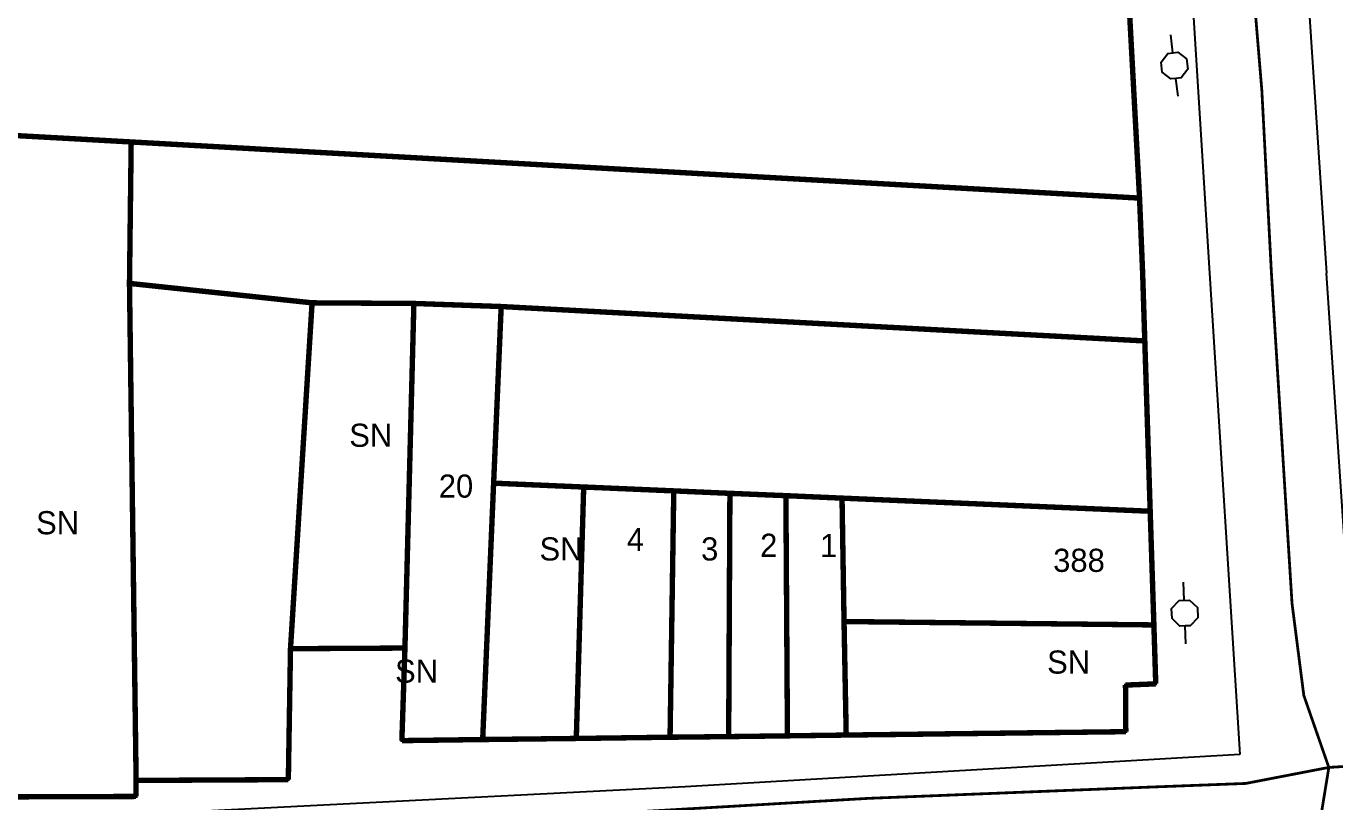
# Model space of a CAD drawing. Header units: millimetres. Extents: x 203684 to 206468, y 4869193 to 4871613.
# Drawn here: x 203980.4 to 204065.2, y 4870962.4 to 4871012.7 of the extents above; entities that cross this region are included whole.
import ezdxf
from ezdxf.enums import TextEntityAlignment as Align

# ---------------------------------------------------------------- set-up
doc = ezdxf.new("R2010")
doc.units = ezdxf.units.MM
for name, color, linetype in [('CD_MALHA_LOTES', 7, 'Continuous'), ('LT-POSTES', 7, 'Continuous'), ('RU-QUADRA', 210, 'Continuous'), ('SV-EIXO-RUA-N-PAV', 6, 'Continuous'), ('SV-EIXO-RUA-PAV', 20, 'Continuous'), ('SV-RUA-NAO-PAV', 7, 'Continuous'), ('SV-RUA-PAVIM', 7, 'Continuous'), ('Th_NmrPort', 1, 'Continuous')]:
    doc.layers.add(name, color=color, linetype=linetype)

# ---------------------------------------------------------------- blocks, each defined once
blk = doc.blocks.new('COD092', base_point=(204504.092239, 4871060.025635))
at = {"layer": 'LT-POSTES'}
blk.add_line((204504.922233, 4871060.022296), (204506.0889, 4871060.022296), dxfattribs=at)
blk.add_lwpolyline([(204502.0889, 4871060.022296), (204503.255567, 4871060.022296), (204503.255567, 4871060.35563), (204503.755567, 4871060.85563), (204504.422233, 4871060.85563), (204504.922233, 4871060.35563), (204504.922233, 4871059.688963), (204504.422233, 4871059.188963), (204503.755567, 4871059.188963), (204503.255567, 4871059.688963), (204503.255567, 4871060.022296)], dxfattribs=at)

msp = doc.modelspace()

# ---------------------------------------------------------------- linework, layer by layer
at = {"layer": 'CD_MALHA_LOTES', "const_width": 0.35}
for points in [[(204051.88, 4871014.13), (204052.56, 4871001.53)], [(203974.71, 4871005.86), (203987.18, 4871005.17)], [(203987.07, 4870996), (203987.18, 4871005.17)], [(203987.18, 4871005.17), (204052.56, 4871001.53)], [(204052.56, 4871001.53), (204052.76, 4870996.67)], [(204052.76, 4870996.67), (204052.9, 4870992.27)], [(203998.91, 4870994.74), (203987.07, 4870996)], [(203987.5, 4870963.78), (203987.07, 4870996)], [(203997.51, 4870972.32), (203998.91, 4870994.74)], [(203998.91, 4870994.74), (204005.51, 4870994.7)], [(204004.93, 4870972.36), (204005.51, 4870994.7)], [(204005.51, 4870994.7), (204011.17, 4870994.5)], [(204010.68, 4870983.05), (204011.17, 4870994.5)], [(204011.17, 4870994.5), (204052.9, 4870992.27)], [(204052.9, 4870992.27), (204053.25, 4870981.23)], [(204009.97, 4870966.43), (204010.68, 4870983.05)], [(204016.52, 4870982.8), (204010.68, 4870983.05)], [(204016.04, 4870966.5), (204016.52, 4870982.8)], [(204016.52, 4870982.8), (204022.36, 4870982.55)], [(204022.12, 4870966.58), (204022.36, 4870982.55)], [(204022.36, 4870982.55), (204026, 4870982.39)], [(204025.92, 4870966.62), (204026, 4870982.39)], [(204026, 4870982.39), (204029.63, 4870982.24)], [(204029.63, 4870982.24), (204033.27, 4870982.08)], [(204029.73, 4870966.67), (204029.63, 4870982.24)], [(204033.27, 4870982.08), (204053.25, 4870981.23)], [(204033.4, 4870974.08), (204033.27, 4870982.08)], [(204053.25, 4870981.23), (204053.49, 4870973.86)], [(204033.54, 4870966.72), (204033.4, 4870974.08)], [(204033.4, 4870974.08), (204053.49, 4870973.86)], [(204053.49, 4870973.86), (204053.61, 4870970.04)], [(204004.93, 4870972.36), (203997.51, 4870972.32)], [(204004.73, 4870966.36), (204004.93, 4870972.36)], [(203997.51, 4870972.32), (203997.37, 4870963.83)], [(204053.61, 4870970.04), (204051.65, 4870969.96)], [(204051.65, 4870969.96), (204051.67, 4870966.94)], [(204009.97, 4870966.43), (204004.73, 4870966.36)], [(204016.04, 4870966.5), (204009.97, 4870966.43)], [(204022.12, 4870966.58), (204016.04, 4870966.5)], [(204025.92, 4870966.62), (204022.12, 4870966.58)], [(204029.73, 4870966.67), (204025.92, 4870966.62)], [(204033.54, 4870966.72), (204029.73, 4870966.67)], [(204051.67, 4870966.94), (204033.54, 4870966.72)], [(203997.37, 4870963.83), (203987.5, 4870963.78)], [(203987.5, 4870963.78), (203987.5, 4870962.74)], [(203987.5, 4870962.74), (203974.92, 4870962.7)]]:
    msp.add_lwpolyline(points, dxfattribs=at)
at = {"layer": 'RU-QUADRA', "const_width": 0.18}
msp.add_lwpolyline([(203974.92, 4870962.7), (203987.5, 4870962.74), (203987.5, 4870963.78), (203997.37, 4870963.83), (203997.51, 4870972.32), (204004.93, 4870972.36), (204004.73, 4870966.36), (204009.97, 4870966.43), (204016.04, 4870966.5), (204022.12, 4870966.58), (204025.92, 4870966.62), (204029.73, 4870966.67), (204033.54, 4870966.72), (204051.67, 4870966.94), (204051.65, 4870969.96), (204053.61, 4870970.04), (204053.49, 4870973.86), (204053.25, 4870981.23), (204052.9, 4870992.27), (204052.76, 4870996.67), (204052.56, 4871001.53), (204051.88, 4871014.13)], dxfattribs=at)
at = {"layer": 'SV-EIXO-RUA-N-PAV', "linetype": 'Continuous', "const_width": 0.18}
msp.add_lwpolyline([(203903.739, 4870956.675), (203908.303, 4870956.433), (203937.271, 4870957.303), (203957.879, 4870957.979), (203976.893, 4870959.091), (203995.955, 4870960.299), (204015.065, 4870961.458), (204034.997, 4870962.618), (204053.141, 4870963.343), (204059.446, 4870963.584), (204064.834, 4870964.623), (204069.666, 4870964.913), (204076.527, 4870963.947), (204089.67, 4870961.821), (204128.277, 4870954.283), (204145.624, 4870950.901), (204163.889, 4870947.808), (204200.95, 4870942.01), (204214.334, 4870940.125), (204219.018, 4870939.795)], dxfattribs=at)
at = {"layer": 'SV-EIXO-RUA-PAV', "linetype": 'Continuous', "const_width": 0.18}
for points in [[(204047.486, 4871255.81), (204045.508, 4871213.677), (204048.246, 4871182.495), (204051.364, 4871127.889), (204053.798, 4871086.821), (204056.84, 4871052.293), (204060.491, 4871008.487), (204061.109, 4870996.685)], [(204074.998, 4870772.078), (204070.863, 4870826.036), (204068.415, 4870866.975), (204066.272, 4870908.374), (204064.129, 4870949.773), (204063.823, 4870958.42), (204064.834, 4870964.623), (204063.211, 4870969.286), (204062.446, 4870975.255), (204061.109, 4870996.685)]]:
    msp.add_lwpolyline(points, dxfattribs=at)
at = {"layer": 'SV-RUA-NAO-PAV'}
msp.add_polyline3d([(204059.058, 4870965.453, 6.9), (204023.094, 4870963.373, 6.927), (203989.431, 4870961.663, 7.035), (203957.809, 4870959.695, 6.719), (203908.682, 4870958.639, 6.512)], dxfattribs=at)
at = {"layer": 'SV-RUA-PAVIM'}
for points in [[(204053.78, 4871041.341, 7.249), (204055.513, 4871021.907, 7.276), (204057.097, 4870996.673, 7.161)], [(204061.899, 4871034.394, 6.85), (204062.949, 4871022.748, 7.036), (204064.691, 4870996.673, 7.297)], [(204057.097, 4870996.673, 7.161), (204059.058, 4870965.453, 7.161)], [(204067.184, 4870971.031, 7.197), (204065.959, 4870977.695, 7.297), (204064.691, 4870996.673, 7.297)]]:
    msp.add_polyline3d(points, dxfattribs=at)

# ---------------------------------------------------------------- block references
at = {"layer": 'LT-POSTES'}
for p, rotation in [((204054.818, 4871010.123, 7.179), 97), ((204055.482, 4870974.632, 7.27), 92)]:
    msp.add_blockref('COD092', p, dxfattribs=dict(at, rotation=rotation))

# ---------------------------------------------------------------- texts
at = {"layer": 'Th_NmrPort', "color": 1}
for s, p in [('SN', (204001.322, 4870986.157)), ('20', (204007.124, 4870982.861)), ('SN', (203981.014, 4870980.487)), ('SN', (204013.657, 4870978.787)), ('4', (204019.317, 4870979.404)), ('3', (204024.133, 4870978.786)), ('2', (204027.957, 4870979.024)), ('1', (204031.845, 4870979.009)), ('388', (204046.961, 4870978.048)), ('SN', (204046.566, 4870971.454)), ('SN', (204004.289, 4870970.863))]:
    msp.add_text(s, height=1.5, dxfattribs=at).set_placement(p, align=Align.MIDDLE_LEFT)

doc.saveas('drawing.dxf')
